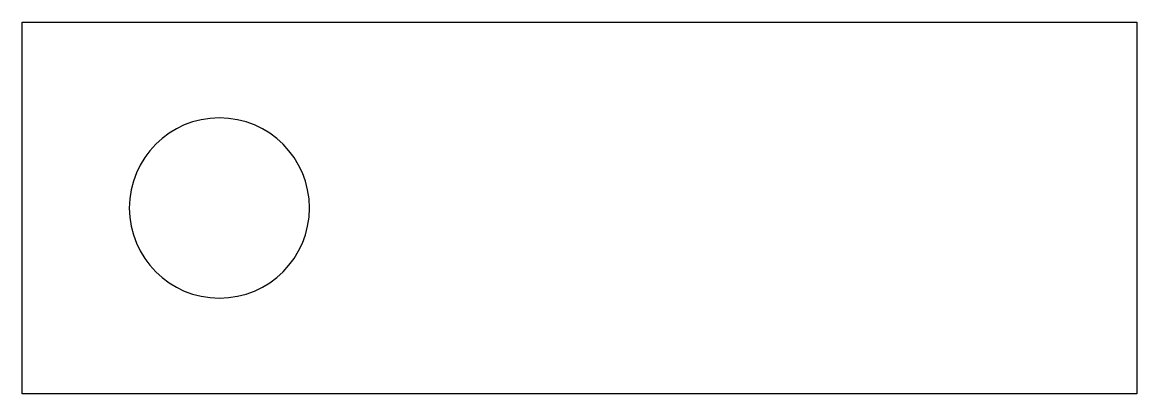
# Model space of a CAD drawing. Extents: x 0 to 102, y 0 to 34.
import ezdxf

# ---------------------------------------------------------------- set-up
doc = ezdxf.new("R2010")
doc.units = 0
doc.layers.add('GEOMETRY', color=4, linetype='Continuous')

msp = doc.modelspace()

# ---------------------------------------------------------------- linework, layer by layer
at = {"layer": 'GEOMETRY', "linetype": 'CONTINUOUS'}
msp.add_lwpolyline([(0, 0), (0, 34), (51.025, 34), (102.05, 34), (102.05, 0)], close=True, dxfattribs=at)
msp.add_lwpolyline([(26.3, 17, 1), (9.8, 17, 1)], format="xyb", close=True, dxfattribs=at)

doc.saveas('drawing.dxf')
